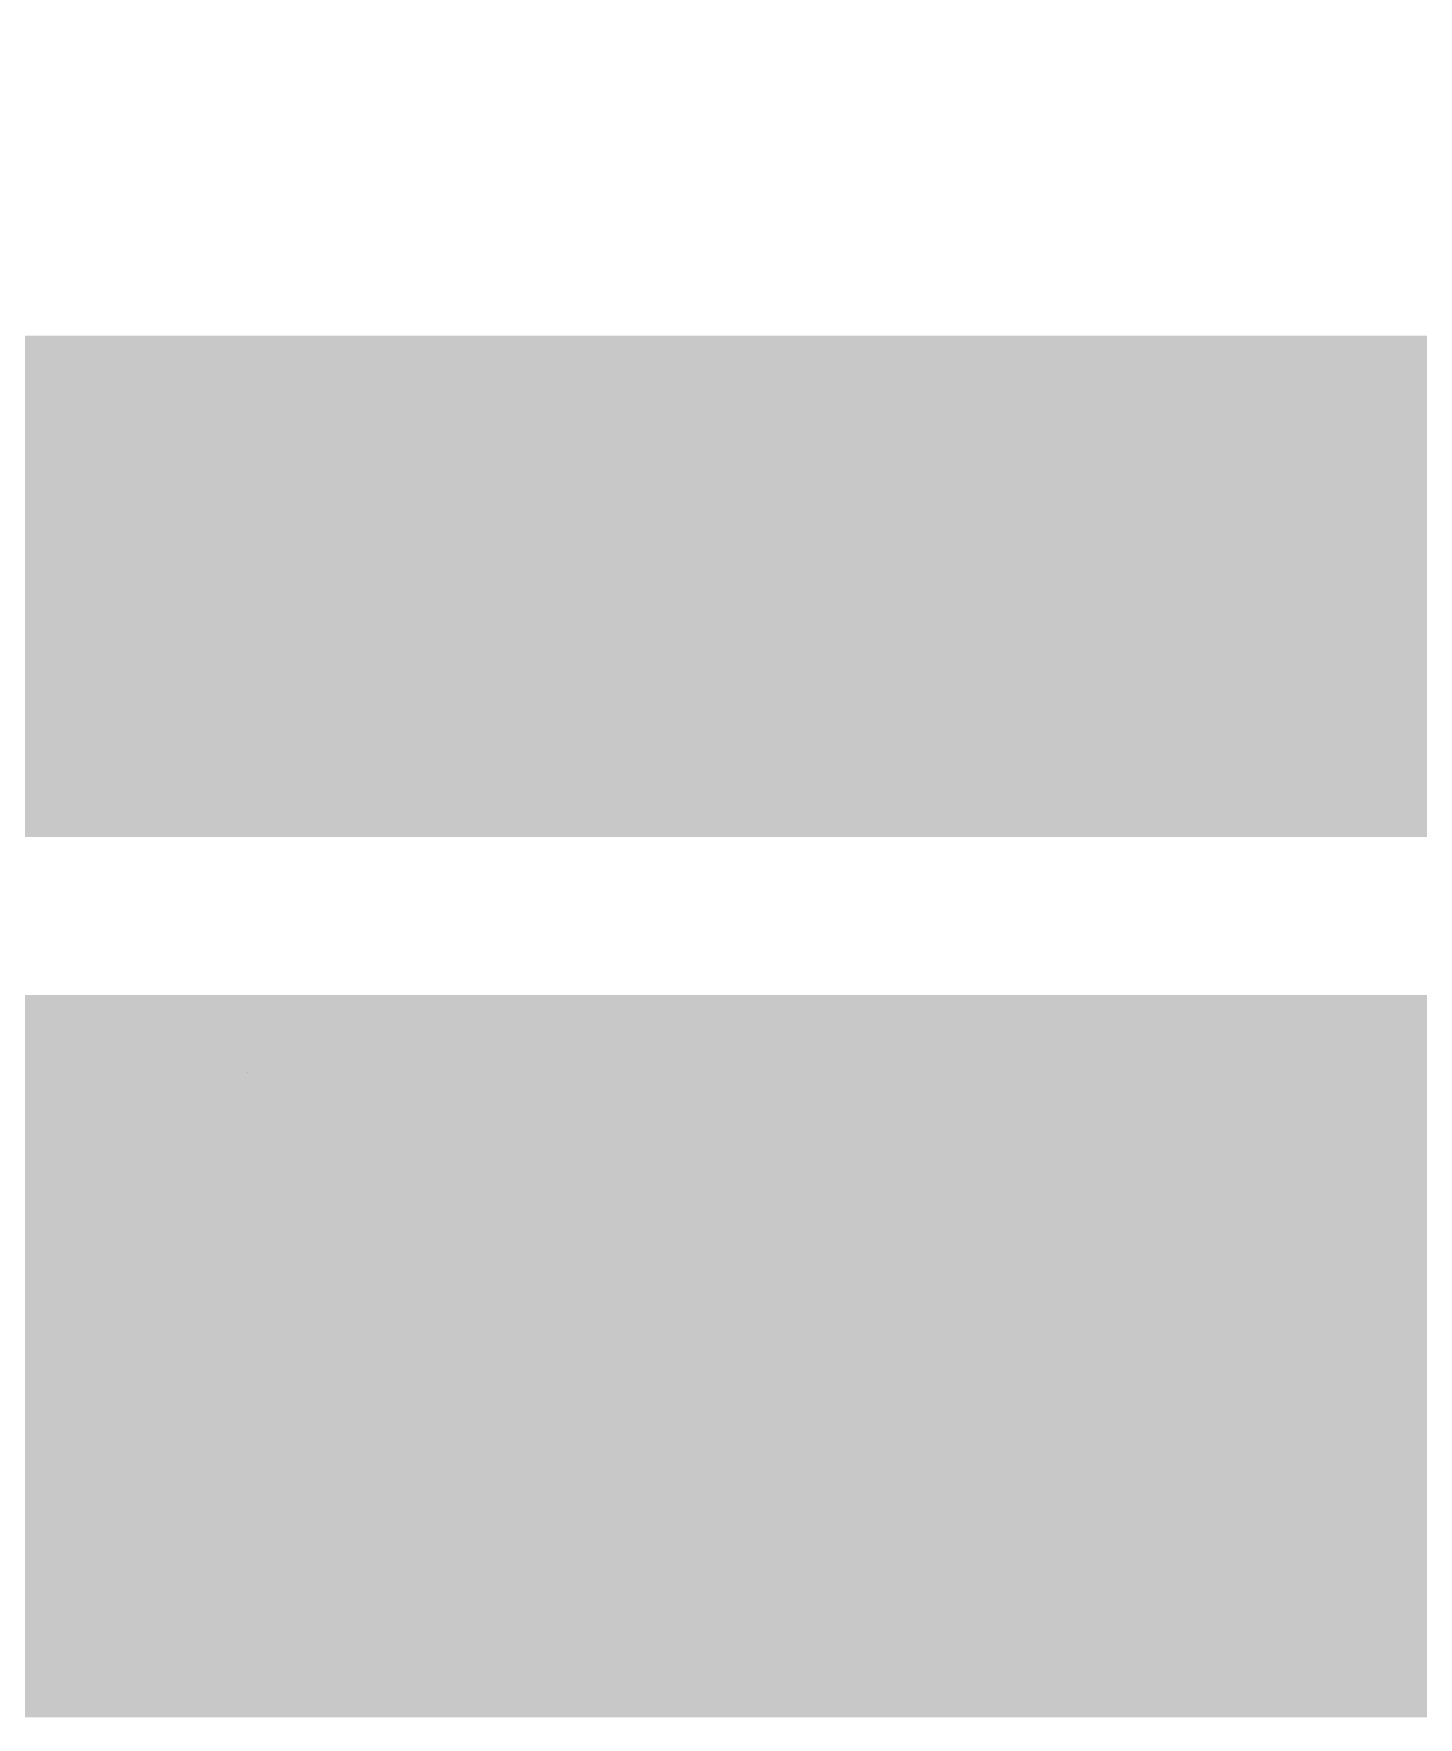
# Model space of a CAD drawing. Header units: millimetres. Extents: x -0.7 to 17.2, y -0.7 to 12.5.
# Drawn here: x 4.919 to 7.631, y -0.677 to 2.621 of the extents above; entities that cross this region are included whole.
import ezdxf

# ---------------------------------------------------------------- set-up
doc = ezdxf.new("R2010")
doc.units = ezdxf.units.MM
for name, color, linetype in [('FRAME', 7, 'Continuous'), ('LEGEND', 7, 'Continuous'), ('TEXT', 7, 'Continuous'), ('TITLE', 7, 'Continuous')]:
    doc.layers.add(name, color=color, linetype=linetype)

msp = doc.modelspace()

# ---------------------------------------------------------------- linework, layer by layer
at = {"layer": 'FRAME', "color": 7, "lineweight": 0}
for points, const_width in [([(0.043, 0.0304), (16.4924, 0.0304), (16.4924, 11.6625), (0.043, 11.6625), (0.043, 0.0304), (0.043, 0.0304)], 1.415), ([(0.2388, 0.2262), (16.2966, 0.2262), (16.2966, 11.4667), (0.2388, 11.4667), (0.2388, 0.2262), (0.2388, 0.2262)], 0.7075), ([(0.2388, 1.4012), (16.2966, 1.4012)], 0.7075)]:
    msp.add_lwpolyline(points, dxfattribs=dict(at, const_width=const_width))
at = {"layer": 'LEGEND', "color": 7, "lineweight": 0, "const_width": 0.7075}
msp.add_lwpolyline([(0.6305, 1.6753), (8.4635, 1.6753), (8.4635, 5.7877), (0.6305, 5.7877), (0.6305, 1.6753), (0.6305, 1.6753)], dxfattribs=at)
at = {"layer": 'TEXT', "color": 7, "lineweight": 0, "const_width": 0.0000000392}
for points in [[(5.2959, 0.6069), (5.2959, 0.6069), (5.2889, 0.606), (5.2829, 0.6035), (5.2781, 0.5993), (5.2781, 0.5993), (5.2745, 0.5936), (5.2723, 0.5867), (5.2716, 0.5786), (5.2716, 0.5786), (5.2723, 0.5705), (5.2743, 0.5636), (5.2776, 0.5579), (5.2776, 0.5579), (5.2823, 0.5536), (5.2884, 0.5511), (5.2958, 0.5503), (5.2958, 0.5503), (5.2988, 0.5503), (5.3017, 0.5506), (5.3045, 0.551), (5.3045, 0.551), (5.3073, 0.5516), (5.3099, 0.5523), (5.3126, 0.553), (5.3126, 0.5453), (5.3126, 0.5453), (5.3099, 0.5444), (5.3072, 0.5437), (5.3045, 0.5432), (5.3045, 0.5432), (5.3015, 0.5428), (5.2982, 0.5426), (5.2945, 0.5425), (5.2945, 0.5425), (5.2877, 0.543), (5.2818, 0.5445), (5.2766, 0.5469), (5.2766, 0.5469), (5.2722, 0.5503), (5.2686, 0.5545), (5.2658, 0.5595), (5.2658, 0.5595), (5.2638, 0.5653), (5.2626, 0.5717), (5.2622, 0.5787), (5.2622, 0.5787), (5.2627, 0.5855), (5.264, 0.5917), (5.2661, 0.5974), (5.2661, 0.5974), (5.2691, 0.6024), (5.273, 0.6067), (5.2776, 0.6101), (5.2776, 0.6101), (5.283, 0.6126), (5.2891, 0.6142), (5.296, 0.6147), (5.296, 0.6147), (5.3031, 0.6142), (5.3095, 0.6128), (5.3153, 0.6105), (5.3118, 0.6031), (5.3118, 0.6031), (5.3096, 0.604), (5.3071, 0.6049), (5.3046, 0.6057), (5.3046, 0.6057), (5.3018, 0.6064), (5.2989, 0.6068), (5.2959, 0.6069)], [(5.3392, 0.5704), (5.321, 0.5962), (5.3309, 0.5962), (5.3444, 0.5763), (5.3579, 0.5962), (5.3677, 0.5962), (5.3495, 0.5704), (5.3686, 0.5435), (5.3588, 0.5435), (5.3444, 0.5645), (5.3299, 0.5435), (5.3202, 0.5435), (5.3392, 0.5704)], [(5.3991, 0.5972), (5.3991, 0.5972), (5.4034, 0.5968), (5.4073, 0.5958), (5.4108, 0.5942), (5.4108, 0.5942), (5.4138, 0.592), (5.4162, 0.5892), (5.4182, 0.5859), (5.4182, 0.5859), (5.4197, 0.5821), (5.4206, 0.5779), (5.4208, 0.5734), (5.4208, 0.5681), (5.3848, 0.5681), (5.3848, 0.5681), (5.3854, 0.5627), (5.3869, 0.5581), (5.3893, 0.5545), (5.3893, 0.5545), (5.3926, 0.5519), (5.3967, 0.5504), (5.4016, 0.5499), (5.4016, 0.5499), (5.4048, 0.55), (5.4078, 0.5503), (5.4105, 0.5508), (5.4105, 0.5508), (5.4131, 0.5515), (5.4158, 0.5524), (5.4185, 0.5535), (5.4185, 0.5459), (5.4185, 0.5459), (5.4158, 0.5448), (5.4131, 0.544), (5.4105, 0.5433), (5.4105, 0.5433), (5.4077, 0.5429), (5.4046, 0.5426), (5.4012, 0.5425), (5.4012, 0.5425), (5.3964, 0.5428), (5.392, 0.5438), (5.388, 0.5455), (5.388, 0.5455), (5.3844, 0.5479), (5.3814, 0.5509), (5.379, 0.5546), (5.379, 0.5546), (5.3772, 0.559), (5.3762, 0.5639), (5.3758, 0.5694), (5.3758, 0.5694), (5.3761, 0.5749), (5.3771, 0.5799), (5.3787, 0.5843), (5.3787, 0.5843), (5.3809, 0.5881), (5.3836, 0.5913), (5.3869, 0.5938), (5.3869, 0.5938), (5.3906, 0.5957), (5.3946, 0.5968), (5.3991, 0.5972)], [(5.4907, 0.5962), (5.4907, 0.5435), (5.483, 0.5435), (5.483, 0.5771), (5.483, 0.5771), (5.483, 0.5785), (5.483, 0.5799), (5.4831, 0.5814), (5.4831, 0.5814), (5.4832, 0.5829), (5.4833, 0.5844), (5.4835, 0.5858), (5.4832, 0.5858), (5.466, 0.5435), (5.4587, 0.5435), (5.442, 0.5858), (5.4417, 0.5858), (5.4417, 0.5858), (5.4418, 0.5829), (5.4419, 0.5799), (5.442, 0.5768), (5.442, 0.5435), (5.4342, 0.5435), (5.4342, 0.5962), (5.4457, 0.5962), (5.4623, 0.5538), (5.4792, 0.5962), (5.4907, 0.5962)], [(5.5275, 0.5971), (5.5275, 0.5971), (5.5334, 0.5966), (5.5381, 0.5952), (5.5418, 0.5928), (5.5418, 0.5928), (5.5443, 0.5895), (5.5459, 0.585), (5.5464, 0.5794), (5.5464, 0.5435), (5.5401, 0.5435), (5.5384, 0.5509), (5.538, 0.5509), (5.538, 0.5509), (5.5357, 0.5483), (5.5333, 0.5462), (5.5308, 0.5446), (5.5308, 0.5446), (5.528, 0.5434), (5.5245, 0.5427), (5.5203, 0.5425), (5.5203, 0.5425), (5.5158, 0.5429), (5.5119, 0.5442), (5.5084, 0.5463), (5.5084, 0.5463), (5.5058, 0.5493), (5.5042, 0.5532), (5.5037, 0.5581), (5.5037, 0.5581), (5.5044, 0.563), (5.5065, 0.567), (5.5099, 0.5703), (5.5099, 0.5703), (5.5148, 0.5727), (5.5211, 0.5742), (5.529, 0.5749), (5.5379, 0.5752), (5.5379, 0.5784), (5.5379, 0.5784), (5.5376, 0.5823), (5.5367, 0.5854), (5.5351, 0.5875), (5.5351, 0.5875), (5.5329, 0.5889), (5.5302, 0.5898), (5.527, 0.5901), (5.527, 0.5901), (5.5243, 0.5899), (5.5217, 0.5895), (5.5192, 0.5888), (5.5192, 0.5888), (5.5167, 0.588), (5.5144, 0.587), (5.5122, 0.586), (5.5095, 0.5925), (5.5095, 0.5925), (5.512, 0.5937), (5.5147, 0.5948), (5.5177, 0.5957), (5.5177, 0.5957), (5.5209, 0.5965), (5.5242, 0.5969), (5.5275, 0.5971)], [(5.5991, 0.5889), (5.5819, 0.5889), (5.5819, 0.5435), (5.5733, 0.5435), (5.5733, 0.5889), (5.5563, 0.5889), (5.5563, 0.5962), (5.5991, 0.5962), (5.5991, 0.5889)], [(5.6177, 0.564), (5.6177, 0.564), (5.6177, 0.5631), (5.6176, 0.5619), (5.6176, 0.5605), (5.6176, 0.5605), (5.6175, 0.5589), (5.6174, 0.5573), (5.6173, 0.5558), (5.6173, 0.5558), (5.6173, 0.5543), (5.6172, 0.553), (5.6171, 0.552), (5.6453, 0.5962), (5.6559, 0.5962), (5.6559, 0.5435), (5.6479, 0.5435), (5.6479, 0.5745), (5.6479, 0.5745), (5.6479, 0.5757), (5.6479, 0.5771), (5.6479, 0.5787), (5.6479, 0.5787), (5.648, 0.5804), (5.648, 0.5821), (5.6481, 0.5837), (5.6481, 0.5837), (5.6481, 0.5853), (5.6482, 0.5865), (5.6483, 0.5875), (5.6202, 0.5435), (5.6095, 0.5435), (5.6095, 0.5962), (5.6177, 0.5962), (5.6177, 0.564)], [(5.6803, 0.577), (5.6803, 0.577), (5.6814, 0.572), (5.6848, 0.569), (5.6904, 0.568), (5.6904, 0.568), (5.6936, 0.5681), (5.6966, 0.5686), (5.6994, 0.5695), (5.6994, 0.5695), (5.7021, 0.5706), (5.7049, 0.572), (5.7076, 0.5736), (5.7076, 0.5962), (5.7163, 0.5962), (5.7163, 0.5435), (5.7076, 0.5435), (5.7076, 0.567), (5.7076, 0.567), (5.7047, 0.5652), (5.7018, 0.5637), (5.6989, 0.5625), (5.6989, 0.5625), (5.6959, 0.5616), (5.6925, 0.5611), (5.6887, 0.5609), (5.6887, 0.5609), (5.6837, 0.5613), (5.6795, 0.5627), (5.6761, 0.5651), (5.6761, 0.5651), (5.6736, 0.5682), (5.6722, 0.572), (5.6717, 0.5764), (5.6717, 0.5962), (5.6803, 0.5962), (5.6803, 0.577)], [(5.7534, 0.5972), (5.7534, 0.5972), (5.7577, 0.5968), (5.7616, 0.5958), (5.765, 0.5942), (5.765, 0.5942), (5.768, 0.592), (5.7705, 0.5892), (5.7725, 0.5859), (5.7725, 0.5859), (5.7739, 0.5821), (5.7748, 0.5779), (5.7751, 0.5734), (5.7751, 0.5681), (5.739, 0.5681), (5.739, 0.5681), (5.7396, 0.5627), (5.7411, 0.5581), (5.7436, 0.5545), (5.7436, 0.5545), (5.7469, 0.5519), (5.751, 0.5504), (5.7558, 0.5499), (5.7558, 0.5499), (5.759, 0.55), (5.762, 0.5503), (5.7647, 0.5508), (5.7647, 0.5508), (5.7673, 0.5515), (5.77, 0.5524), (5.7727, 0.5535), (5.7727, 0.5459), (5.7727, 0.5459), (5.7701, 0.5448), (5.7674, 0.544), (5.7648, 0.5433), (5.7648, 0.5433), (5.762, 0.5429), (5.7589, 0.5426), (5.7554, 0.5425), (5.7554, 0.5425), (5.7506, 0.5428), (5.7462, 0.5438), (5.7422, 0.5455), (5.7422, 0.5455), (5.7387, 0.5479), (5.7357, 0.5509), (5.7333, 0.5546), (5.7333, 0.5546), (5.7315, 0.559), (5.7304, 0.5639), (5.7301, 0.5694), (5.7301, 0.5694), (5.7304, 0.5749), (5.7314, 0.5799), (5.733, 0.5843), (5.733, 0.5843), (5.7352, 0.5881), (5.7379, 0.5913), (5.7411, 0.5938), (5.7411, 0.5938), (5.7448, 0.5957), (5.7489, 0.5968), (5.7534, 0.5972)], [(5.8096, 0.5425), (5.8096, 0.5425), (5.8051, 0.5428), (5.801, 0.5438), (5.7972, 0.5453), (5.7972, 0.5453), (5.7938, 0.5476), (5.7909, 0.5505), (5.7886, 0.5542), (5.7886, 0.5542), (5.7869, 0.5586), (5.7859, 0.5637), (5.7855, 0.5695), (5.7855, 0.5695), (5.7859, 0.5756), (5.787, 0.5809), (5.7888, 0.5854), (5.7888, 0.5854), (5.7912, 0.5891), (5.7941, 0.592), (5.7976, 0.5943), (5.7976, 0.5943), (5.8014, 0.5959), (5.8057, 0.5968), (5.8102, 0.5972), (5.8102, 0.5972), (5.8129, 0.5971), (5.8155, 0.5968), (5.818, 0.5963), (5.818, 0.5963), (5.8203, 0.5957), (5.8223, 0.5951), (5.8241, 0.5943), (5.8214, 0.5871), (5.8214, 0.5871), (5.8198, 0.5877), (5.8179, 0.5883), (5.8159, 0.5888), (5.8159, 0.5888), (5.8139, 0.5892), (5.8119, 0.5895), (5.81, 0.5896), (5.81, 0.5896), (5.8014, 0.5874), (5.7962, 0.5807), (5.7945, 0.5696), (5.7945, 0.5696), (5.7949, 0.5638), (5.7962, 0.5589), (5.7983, 0.555), (5.7983, 0.555), (5.8012, 0.5522), (5.8049, 0.5505), (5.8095, 0.55), (5.8095, 0.55), (5.8123, 0.5501), (5.8148, 0.5504), (5.8171, 0.5509), (5.8171, 0.5509), (5.8193, 0.5515), (5.8213, 0.5522), (5.8232, 0.553), (5.8232, 0.5454), (5.8232, 0.5454), (5.8213, 0.5445), (5.8194, 0.5438), (5.8173, 0.5432), (5.8173, 0.5432), (5.815, 0.5428), (5.8125, 0.5426), (5.8096, 0.5425)], [(5.8668, 0.5962), (5.8763, 0.5962), (5.8538, 0.5708), (5.8781, 0.5435), (5.8681, 0.5435), (5.8443, 0.5702), (5.8443, 0.5435), (5.8357, 0.5435), (5.8357, 0.5962), (5.8443, 0.5962), (5.8443, 0.5706), (5.8668, 0.5962)], [(5.8958, 0.564), (5.8958, 0.564), (5.8958, 0.5631), (5.8958, 0.5619), (5.8957, 0.5605), (5.8957, 0.5605), (5.8957, 0.5589), (5.8956, 0.5573), (5.8955, 0.5558), (5.8955, 0.5558), (5.8954, 0.5543), (5.8953, 0.553), (5.8953, 0.552), (5.9235, 0.5962), (5.9341, 0.5962), (5.9341, 0.5435), (5.926, 0.5435), (5.926, 0.5745), (5.926, 0.5745), (5.926, 0.5757), (5.9261, 0.5771), (5.9261, 0.5787), (5.9261, 0.5787), (5.9261, 0.5804), (5.9262, 0.5821), (5.9262, 0.5837), (5.9262, 0.5837), (5.9263, 0.5853), (5.9264, 0.5865), (5.9264, 0.5875), (5.8984, 0.5435), (5.8877, 0.5435), (5.8877, 0.5962), (5.8958, 0.5962), (5.8958, 0.564)], [(5.9591, 0.564), (5.959, 0.5631), (5.959, 0.5619), (5.959, 0.5605), (5.959, 0.5605), (5.9589, 0.5589), (5.9588, 0.5573), (5.9587, 0.5557), (5.9587, 0.5557), (5.9586, 0.5543), (5.9585, 0.553), (5.9585, 0.552), (5.9867, 0.5962), (5.9973, 0.5962), (5.9973, 0.5435), (5.9892, 0.5435), (5.9892, 0.5745), (5.9892, 0.5745), (5.9893, 0.5757), (5.9893, 0.5771), (5.9893, 0.5787), (5.9893, 0.5787), (5.9893, 0.5804), (5.9894, 0.5821), (5.9894, 0.5837), (5.9894, 0.5837), (5.9895, 0.5853), (5.9896, 0.5865), (5.9896, 0.5875), (5.9616, 0.5435), (5.9509, 0.5435), (5.9509, 0.5962), (5.9591, 0.5962), (5.9591, 0.564)], [(5.9936, 0.618), (5.9936, 0.618), (5.9927, 0.6135), (5.9911, 0.6098), (5.9886, 0.6068), (5.9886, 0.6068), (5.9852, 0.6047), (5.9807, 0.6035), (5.975, 0.6031), (5.975, 0.6031), (5.9692, 0.6035), (5.9647, 0.6047), (5.9614, 0.6068), (5.9614, 0.6068), (5.9591, 0.6097), (5.9576, 0.6134), (5.9569, 0.618), (5.965, 0.618), (5.965, 0.618), (5.9655, 0.6148), (5.9664, 0.6125), (5.9678, 0.6109), (5.9678, 0.6109), (5.9696, 0.6099), (5.9721, 0.6092), (5.9752, 0.609), (5.9752, 0.609), (5.978, 0.6093), (5.9804, 0.6099), (5.9823, 0.611), (5.9823, 0.611), (5.9838, 0.6126), (5.9848, 0.6149), (5.9854, 0.618), (5.9936, 0.618)], [(6.0473, 0.577), (6.0473, 0.577), (6.0484, 0.572), (6.0518, 0.569), (6.0574, 0.568), (6.0574, 0.568), (6.0606, 0.5681), (6.0635, 0.5686), (6.0663, 0.5695), (6.0663, 0.5695), (6.069, 0.5706), (6.0718, 0.572), (6.0746, 0.5736), (6.0746, 0.5962), (6.0832, 0.5962), (6.0832, 0.5435), (6.0746, 0.5435), (6.0746, 0.567), (6.0746, 0.567), (6.0717, 0.5652), (6.0688, 0.5637), (6.0659, 0.5625), (6.0659, 0.5625), (6.0628, 0.5616), (6.0594, 0.5611), (6.0556, 0.5609), (6.0556, 0.5609), (6.0506, 0.5613), (6.0465, 0.5627), (6.0431, 0.5651), (6.0431, 0.5651), (6.0406, 0.5682), (6.0391, 0.572), (6.0386, 0.5764), (6.0386, 0.5962), (6.0473, 0.5962), (6.0473, 0.577)], [(6.1203, 0.5972), (6.1203, 0.5972), (6.1246, 0.5968), (6.1285, 0.5958), (6.132, 0.5942), (6.132, 0.5942), (6.135, 0.592), (6.1374, 0.5892), (6.1394, 0.5859), (6.1394, 0.5859), (6.1409, 0.5821), (6.1418, 0.5779), (6.142, 0.5734), (6.142, 0.5681), (6.106, 0.5681), (6.106, 0.5681), (6.1066, 0.5627), (6.1081, 0.5581), (6.1105, 0.5545), (6.1105, 0.5545), (6.1138, 0.5519), (6.1179, 0.5504), (6.1228, 0.5499), (6.1228, 0.5499), (6.126, 0.55), (6.129, 0.5503), (6.1317, 0.5508), (6.1317, 0.5508), (6.1343, 0.5515), (6.137, 0.5524), (6.1397, 0.5535), (6.1397, 0.5459), (6.1397, 0.5459), (6.137, 0.5448), (6.1343, 0.544), (6.1317, 0.5433), (6.1317, 0.5433), (6.1289, 0.5429), (6.1258, 0.5426), (6.1224, 0.5425), (6.1224, 0.5425), (6.1176, 0.5428), (6.1132, 0.5438), (6.1092, 0.5455), (6.1092, 0.5455), (6.1056, 0.5479), (6.1026, 0.5509), (6.1002, 0.5546), (6.1002, 0.5546), (6.0984, 0.559), (6.0974, 0.5639), (6.097, 0.5694), (6.097, 0.5694), (6.0973, 0.5749), (6.0983, 0.5799), (6.0999, 0.5843), (6.0999, 0.5843), (6.1021, 0.5881), (6.1048, 0.5913), (6.1081, 0.5938), (6.1081, 0.5938), (6.1118, 0.5957), (6.1158, 0.5968), (6.1203, 0.5972)], [(6.1805, 0.5972), (6.1805, 0.5972), (6.1866, 0.5964), (6.1918, 0.5941), (6.1962, 0.5904), (6.1962, 0.5904), (6.1995, 0.5851), (6.2015, 0.5783), (6.2021, 0.5699), (6.2021, 0.5699), (6.2015, 0.5617), (6.1995, 0.5548), (6.1962, 0.5495), (6.1962, 0.5495), (6.1918, 0.5456), (6.1865, 0.5433), (6.1804, 0.5425), (6.1804, 0.5425), (6.1766, 0.5427), (6.1732, 0.5435), (6.1703, 0.5448), (6.1703, 0.5448), (6.1678, 0.5464), (6.1658, 0.5482), (6.1641, 0.5502), (6.1635, 0.5502), (6.1635, 0.5502), (6.1636, 0.5489), (6.1637, 0.5475), (6.1639, 0.5459), (6.1639, 0.5459), (6.164, 0.5443), (6.164, 0.5428), (6.1641, 0.5415), (6.1641, 0.5199), (6.1554, 0.5199), (6.1554, 0.5962), (6.1625, 0.5962), (6.1637, 0.589), (6.1641, 0.589), (6.1641, 0.589), (6.1658, 0.5912), (6.1679, 0.5931), (6.1703, 0.5948), (6.1703, 0.5948), (6.1731, 0.5961), (6.1765, 0.5969), (6.1805, 0.5972)], [(6.2523, 0.5889), (6.2351, 0.5889), (6.2351, 0.5435), (6.2265, 0.5435), (6.2265, 0.5889), (6.2095, 0.5889), (6.2095, 0.5962), (6.2523, 0.5962), (6.2523, 0.5889)], [(6.283, 0.5972), (6.283, 0.5972), (6.2873, 0.5968), (6.2912, 0.5958), (6.2947, 0.5942), (6.2947, 0.5942), (6.2977, 0.592), (6.3002, 0.5892), (6.3022, 0.5859), (6.3022, 0.5859), (6.3036, 0.5821), (6.3045, 0.5779), (6.3048, 0.5734), (6.3048, 0.5681), (6.2687, 0.5681), (6.2687, 0.5681), (6.2693, 0.5627), (6.2708, 0.5581), (6.2733, 0.5545), (6.2733, 0.5545), (6.2766, 0.5519), (6.2806, 0.5504), (6.2855, 0.5499), (6.2855, 0.5499), (6.2887, 0.55), (6.2917, 0.5503), (6.2944, 0.5508), (6.2944, 0.5508), (6.297, 0.5515), (6.2997, 0.5524), (6.3024, 0.5535), (6.3024, 0.5459), (6.3024, 0.5459), (6.2997, 0.5448), (6.2971, 0.544), (6.2944, 0.5433), (6.2944, 0.5433), (6.2917, 0.5429), (6.2885, 0.5426), (6.2851, 0.5425), (6.2851, 0.5425), (6.2803, 0.5428), (6.2759, 0.5438), (6.2719, 0.5455), (6.2719, 0.5455), (6.2683, 0.5479), (6.2653, 0.5509), (6.2629, 0.5546), (6.2629, 0.5546), (6.2612, 0.559), (6.2601, 0.5639), (6.2597, 0.5694), (6.2597, 0.5694), (6.2601, 0.5749), (6.261, 0.5799), (6.2626, 0.5843), (6.2626, 0.5843), (6.2648, 0.5881), (6.2676, 0.5913), (6.2708, 0.5938), (6.2708, 0.5938), (6.2745, 0.5957), (6.2786, 0.5968), (6.283, 0.5972)], [(6.2685, 0.6104), (6.2686, 0.612), (6.2691, 0.6132), (6.2699, 0.6141), (6.2699, 0.6141), (6.2708, 0.6147), (6.2719, 0.6151), (6.2731, 0.6152), (6.2731, 0.6152), (6.2743, 0.6151), (6.2754, 0.6147), (6.2763, 0.6141), (6.2763, 0.6141), (6.2771, 0.6132), (6.2776, 0.612), (6.2777, 0.6104), (6.2777, 0.6104), (6.2776, 0.6089), (6.2771, 0.6077), (6.2764, 0.6067), (6.2764, 0.6067), (6.2754, 0.6061), (6.2743, 0.6056), (6.2731, 0.6055), (6.2731, 0.6055), (6.2719, 0.6056), (6.2708, 0.6061), (6.2699, 0.6067), (6.2699, 0.6067), (6.2691, 0.6077), (6.2686, 0.6089), (6.2685, 0.6104)], [(6.287, 0.6104), (6.2871, 0.612), (6.2876, 0.6132), (6.2883, 0.6141), (6.2883, 0.6141), (6.2892, 0.6147), (6.2903, 0.6151), (6.2915, 0.6152), (6.2915, 0.6152), (6.2927, 0.6151), (6.2938, 0.6147), (6.2947, 0.6141), (6.2947, 0.6141), (6.2955, 0.6132), (6.296, 0.612), (6.2961, 0.6104), (6.2961, 0.6104), (6.296, 0.6089), (6.2955, 0.6077), (6.2947, 0.6067), (6.2947, 0.6067), (6.2938, 0.6061), (6.2927, 0.6056), (6.2915, 0.6055), (6.2915, 0.6055), (6.2903, 0.6056), (6.2892, 0.6061), (6.2883, 0.6067), (6.2883, 0.6067), (6.2876, 0.6077), (6.2871, 0.6089), (6.287, 0.6104)], [(6.3814, 0.5962), (6.3596, 0.5706), (6.3832, 0.5435), (6.3734, 0.5435), (6.3506, 0.5702), (6.3506, 0.5435), (6.3425, 0.5435), (6.3425, 0.5702), (6.3197, 0.5435), (6.3099, 0.5435), (6.3335, 0.5706), (6.3117, 0.5962), (6.3212, 0.5962), (6.3425, 0.5706), (6.3425, 0.5962), (6.3506, 0.5962), (6.3506, 0.5706), (6.372, 0.5962), (6.3814, 0.5962)], [(5.399, 0.5901), (5.3952, 0.5896), (5.3919, 0.5883), (5.3892, 0.5861), (5.3892, 0.5861), (5.3872, 0.5831), (5.3857, 0.5794), (5.385, 0.575), (5.4118, 0.575), (5.4118, 0.575), (5.4114, 0.5792), (5.4104, 0.5828), (5.4087, 0.5859), (5.4087, 0.5859), (5.4062, 0.5882), (5.403, 0.5896), (5.399, 0.5901)], [(5.5301, 0.5689), (5.5242, 0.5684), (5.5197, 0.5674), (5.5165, 0.5658), (5.5165, 0.5658), (5.5144, 0.5637), (5.5131, 0.5611), (5.5127, 0.558), (5.5127, 0.558), (5.513, 0.5553), (5.5139, 0.5532), (5.5154, 0.5515), (5.5154, 0.5515), (5.5173, 0.5504), (5.5197, 0.5497), (5.5223, 0.5495), (5.5223, 0.5495), (5.5265, 0.5499), (5.5302, 0.5511), (5.5334, 0.5532), (5.5334, 0.5532), (5.5359, 0.5561), (5.5374, 0.5598), (5.5378, 0.5645), (5.5378, 0.5692), (5.5301, 0.5689)], [(5.7533, 0.5901), (5.7494, 0.5896), (5.7462, 0.5883), (5.7435, 0.5861), (5.7435, 0.5861), (5.7414, 0.5831), (5.74, 0.5794), (5.7392, 0.575), (5.7661, 0.575), (5.7661, 0.575), (5.7657, 0.5792), (5.7646, 0.5828), (5.7629, 0.5859), (5.7629, 0.5859), (5.7605, 0.5882), (5.7573, 0.5896), (5.7533, 0.5901)], [(6.1202, 0.5901), (6.1164, 0.5896), (6.1131, 0.5883), (6.1104, 0.5861), (6.1104, 0.5861), (6.1084, 0.5831), (6.1069, 0.5794), (6.1062, 0.575), (6.133, 0.575), (6.133, 0.575), (6.1326, 0.5792), (6.1316, 0.5828), (6.1299, 0.5859), (6.1299, 0.5859), (6.1274, 0.5882), (6.1242, 0.5896), (6.1202, 0.5901)], [(6.1789, 0.5899), (6.1741, 0.5894), (6.1703, 0.5879), (6.1676, 0.5854), (6.1676, 0.5854), (6.1657, 0.5818), (6.1646, 0.5772), (6.1641, 0.5716), (6.1641, 0.5699), (6.1641, 0.5699), (6.1644, 0.5639), (6.1655, 0.5589), (6.1673, 0.5549), (6.1673, 0.5549), (6.17, 0.552), (6.174, 0.5502), (6.1791, 0.5497), (6.1791, 0.5497), (6.1821, 0.55), (6.1848, 0.5508), (6.187, 0.5523), (6.187, 0.5523), (6.1889, 0.5543), (6.1905, 0.5567), (6.1917, 0.5595), (6.1917, 0.5595), (6.1925, 0.5627), (6.193, 0.5662), (6.1932, 0.57), (6.1932, 0.57), (6.1928, 0.5756), (6.1916, 0.5805), (6.1897, 0.5845), (6.1897, 0.5845), (6.1869, 0.5875), (6.1834, 0.5893), (6.1789, 0.5899)], [(6.2829, 0.5901), (6.2791, 0.5896), (6.2758, 0.5883), (6.2732, 0.5861), (6.2732, 0.5861), (6.2711, 0.5831), (6.2697, 0.5794), (6.2689, 0.575), (6.2957, 0.575), (6.2957, 0.575), (6.2953, 0.5792), (6.2943, 0.5828), (6.2926, 0.5859), (6.2926, 0.5859), (6.2902, 0.5882), (6.2869, 0.5896), (6.2829, 0.5901)]]:
    msp.add_lwpolyline(points, dxfattribs=at)
at = {"layer": 'TITLE', "color": 7, "lineweight": 0, "const_width": 0.0000000392}
for points in [[(4.9612, 0.9206), (4.9612, 0.9206), (4.9703, 0.9198), (4.9777, 0.9176), (4.9833, 0.914), (4.9833, 0.914), (4.9873, 0.9087), (4.9897, 0.9018), (4.9905, 0.893), (4.9905, 0.8372), (4.9807, 0.8372), (4.9781, 0.8488), (4.9775, 0.8488), (4.9775, 0.8488), (4.9739, 0.8447), (4.9701, 0.8414), (4.9663, 0.8389), (4.9663, 0.8389), (4.9619, 0.8371), (4.9564, 0.836), (4.95, 0.8357), (4.95, 0.8357), (4.943, 0.8363), (4.9368, 0.8383), (4.9315, 0.8416), (4.9315, 0.8416), (4.9274, 0.8462), (4.925, 0.8524), (4.9241, 0.86), (4.9241, 0.86), (4.9252, 0.8675), (4.9284, 0.8738), (4.9338, 0.8789), (4.9338, 0.8789), (4.9414, 0.8827), (4.9512, 0.8851), (4.9634, 0.8862), (4.9774, 0.8866), (4.9774, 0.8915), (4.9774, 0.8915), (4.9769, 0.8976), (4.9754, 0.9024), (4.9729, 0.9057), (4.9729, 0.9057), (4.9696, 0.9079), (4.9654, 0.9093), (4.9604, 0.9097), (4.9604, 0.9097), (4.9562, 0.9095), (4.9521, 0.9089), (4.9482, 0.9078), (4.9482, 0.9078), (4.9444, 0.9065), (4.9408, 0.905), (4.9373, 0.9034), (4.9332, 0.9135), (4.9332, 0.9135), (4.937, 0.9154), (4.9412, 0.917), (4.9459, 0.9185), (4.9459, 0.9185), (4.9508, 0.9196), (4.9559, 0.9203), (4.9612, 0.9206)], [(5.0294, 0.9192), (5.0294, 0.8851), (5.0739, 0.8851), (5.0739, 0.9192), (5.0873, 0.9192), (5.0873, 0.8372), (5.0739, 0.8372), (5.0739, 0.8738), (5.0294, 0.8738), (5.0294, 0.8372), (5.0159, 0.8372), (5.0159, 0.9192), (5.0294, 0.9192)], [(5.1846, 0.8784), (5.1846, 0.8784), (5.1835, 0.8658), (5.18, 0.8553), (5.1743, 0.8468), (5.1743, 0.8468), (5.1666, 0.8406), (5.1573, 0.8369), (5.1464, 0.8357), (5.1464, 0.8357), (5.1394, 0.8362), (5.133, 0.8379), (5.127, 0.8407), (5.127, 0.8407), (5.1218, 0.8445), (5.1173, 0.8493), (5.1136, 0.8552), (5.1136, 0.8552), (5.1109, 0.862), (5.1093, 0.8697), (5.1088, 0.8784), (5.1088, 0.8784), (5.1099, 0.8909), (5.1133, 0.9013), (5.119, 0.9097), (5.119, 0.9097), (5.1266, 0.9158), (5.1359, 0.9195), (5.1468, 0.9207), (5.1468, 0.9207), (5.154, 0.9202), (5.1605, 0.9185), (5.1665, 0.9157), (5.1665, 0.9157), (5.1717, 0.9119), (5.1762, 0.9071), (5.1798, 0.9014), (5.1798, 0.9014), (5.1825, 0.8946), (5.1841, 0.887), (5.1846, 0.8784)], [(5.1227, 0.8784), (5.1233, 0.8693), (5.1252, 0.8617), (5.1284, 0.8553), (5.1284, 0.8553), (5.133, 0.8506), (5.1391, 0.8478), (5.1467, 0.8468), (5.1467, 0.8468), (5.1542, 0.8478), (5.1603, 0.8506), (5.1649, 0.8553), (5.1649, 0.8553), (5.1681, 0.8617), (5.17, 0.8693), (5.1707, 0.8784), (5.1707, 0.8784), (5.17, 0.8873), (5.1681, 0.8949), (5.1649, 0.9011), (5.1649, 0.9011), (5.1603, 0.9057), (5.1541, 0.9085), (5.1465, 0.9094), (5.1465, 0.9094), (5.1389, 0.9085), (5.1329, 0.9057), (5.1283, 0.9011), (5.1283, 0.9011), (5.1252, 0.8949), (5.1233, 0.8873), (5.1227, 0.8784)], [(5.2718, 0.8985), (5.2718, 0.8985), (5.2713, 0.8938), (5.2698, 0.8898), (5.2672, 0.8866), (5.2672, 0.8866), (5.2639, 0.8841), (5.2599, 0.8821), (5.2554, 0.8808), (5.2554, 0.8802), (5.2554, 0.8802), (5.2603, 0.8791), (5.2647, 0.8773), (5.2687, 0.8748), (5.2687, 0.8748), (5.2719, 0.8713), (5.2738, 0.8668), (5.2744, 0.8612), (5.2744, 0.8612), (5.2735, 0.8547), (5.271, 0.8489), (5.2667, 0.844), (5.2667, 0.844), (5.2604, 0.8402), (5.2519, 0.838), (5.2412, 0.8372), (5.2059, 0.8372), (5.2059, 0.9192), (5.2411, 0.9192), (5.2411, 0.9192), (5.2467, 0.919), (5.2519, 0.9183), (5.2567, 0.9173), (5.2567, 0.9173), (5.261, 0.9157), (5.2647, 0.9136), (5.2677, 0.9108), (5.2677, 0.9108), (5.27, 0.9075), (5.2713, 0.9034), (5.2718, 0.8985)], [(5.2582, 0.8968), (5.2577, 0.9004), (5.2563, 0.9032), (5.254, 0.9053), (5.254, 0.9053), (5.2506, 0.9068), (5.246, 0.9077), (5.2403, 0.908), (5.2193, 0.908), (5.2193, 0.8855), (5.2378, 0.8855), (5.2378, 0.8855), (5.2491, 0.8868), (5.2559, 0.8906), (5.2582, 0.8968)], [(5.3425, 0.9192), (5.3571, 0.9192), (5.3221, 0.8797), (5.36, 0.8372), (5.3444, 0.8372), (5.3074, 0.8788), (5.3074, 0.8372), (5.294, 0.8372), (5.294, 0.9192), (5.3074, 0.9192), (5.3074, 0.8794), (5.3425, 0.9192)], [(5.4059, 0.9206), (5.4059, 0.9206), (5.4151, 0.9198), (5.4224, 0.9176), (5.4281, 0.914), (5.4281, 0.914), (5.4321, 0.9087), (5.4345, 0.9018), (5.4353, 0.893), (5.4353, 0.8372), (5.4255, 0.8372), (5.4229, 0.8488), (5.4223, 0.8488), (5.4223, 0.8488), (5.4187, 0.8447), (5.4149, 0.8414), (5.4111, 0.8389), (5.4111, 0.8389), (5.4066, 0.8371), (5.4012, 0.836), (5.3948, 0.8357), (5.3948, 0.8357), (5.3877, 0.8363), (5.3816, 0.8383), (5.3763, 0.8416), (5.3763, 0.8416), (5.3722, 0.8462), (5.3697, 0.8524), (5.3689, 0.86), (5.3689, 0.86), (5.37, 0.8675), (5.3732, 0.8738), (5.3785, 0.8789), (5.3785, 0.8789), (5.3861, 0.8827), (5.396, 0.8851), (5.4082, 0.8862), (5.4221, 0.8866), (5.4221, 0.8915), (5.4221, 0.8915), (5.4216, 0.8976), (5.4202, 0.9024), (5.4177, 0.9057), (5.4177, 0.9057), (5.4143, 0.9079), (5.4102, 0.9093), (5.4052, 0.9097), (5.4052, 0.9097), (5.4009, 0.9095), (5.3969, 0.9089), (5.3929, 0.9078), (5.3929, 0.9078), (5.3891, 0.9065), (5.3855, 0.905), (5.3821, 0.9034), (5.3779, 0.9135), (5.3779, 0.9135), (5.3817, 0.9154), (5.386, 0.917), (5.3906, 0.9185), (5.3906, 0.9185), (5.3956, 0.9196), (5.4007, 0.9203), (5.4059, 0.9206)], [(5.5395, 0.9207), (5.5395, 0.9207), (5.5489, 0.9195), (5.557, 0.916), (5.5639, 0.9102), (5.5639, 0.9102), (5.569, 0.9019), (5.5721, 0.8913), (5.5731, 0.8784), (5.5731, 0.8784), (5.5721, 0.8655), (5.569, 0.8549), (5.5639, 0.8465), (5.5639, 0.8465), (5.557, 0.8405), (5.5488, 0.8369), (5.5393, 0.8357), (5.5393, 0.8357), (5.5333, 0.8361), (5.5281, 0.8373), (5.5236, 0.8393), (5.5236, 0.8393), (5.5198, 0.8418), (5.5166, 0.8446), (5.5139, 0.8476), (5.513, 0.8476), (5.513, 0.8476), (5.5132, 0.8457), (5.5134, 0.8435), (5.5136, 0.841), (5.5136, 0.841), (5.5138, 0.8385), (5.5139, 0.8362), (5.5139, 0.8342), (5.5139, 0.8005), (5.5005, 0.8005), (5.5005, 0.9192), (5.5115, 0.9192), (5.5133, 0.908), (5.5139, 0.908), (5.5139, 0.908), (5.5166, 0.9114), (5.5198, 0.9144), (5.5236, 0.9171), (5.5236, 0.9171), (5.528, 0.9191), (5.5333, 0.9203), (5.5395, 0.9207)], [(5.537, 0.9094), (5.5295, 0.9086), (5.5236, 0.9063), (5.5194, 0.9024), (5.5194, 0.9024), (5.5165, 0.8969), (5.5147, 0.8897), (5.5139, 0.8809), (5.5139, 0.8784), (5.5139, 0.8784), (5.5145, 0.869), (5.5161, 0.8613), (5.5189, 0.855), (5.5189, 0.855), (5.5232, 0.8505), (5.5293, 0.8478), (5.5373, 0.8468), (5.5373, 0.8468), (5.542, 0.8473), (5.5461, 0.8487), (5.5496, 0.851), (5.5496, 0.851), (5.5526, 0.8541), (5.555, 0.8578), (5.5568, 0.8622), (5.5568, 0.8622), (5.5581, 0.8672), (5.5589, 0.8726), (5.5592, 0.8785), (5.5592, 0.8785), (5.5586, 0.8873), (5.5568, 0.8948), (5.5538, 0.901), (5.5538, 0.901), (5.5495, 0.9057), (5.5439, 0.9085), (5.537, 0.9094)], [(5.6256, 0.9206), (5.6256, 0.9206), (5.6347, 0.9198), (5.6421, 0.9176), (5.6477, 0.914), (5.6477, 0.914), (5.6517, 0.9087), (5.6541, 0.9018), (5.6549, 0.893), (5.6549, 0.8372), (5.6451, 0.8372), (5.6425, 0.8488), (5.6419, 0.8488), (5.6419, 0.8488), (5.6383, 0.8447), (5.6346, 0.8414), (5.6307, 0.8389), (5.6307, 0.8389), (5.6263, 0.8371), (5.6208, 0.836), (5.6144, 0.8357), (5.6144, 0.8357), (5.6074, 0.8363), (5.6012, 0.8383), (5.5959, 0.8416), (5.5959, 0.8416), (5.5918, 0.8462), (5.5894, 0.8524), (5.5885, 0.86), (5.5885, 0.86), (5.5896, 0.8675), (5.5928, 0.8738), (5.5982, 0.8789), (5.5982, 0.8789), (5.6058, 0.8827), (5.6156, 0.8851), (5.6278, 0.8862), (5.6418, 0.8866), (5.6418, 0.8915), (5.6418, 0.8915), (5.6413, 0.8976), (5.6398, 0.9024), (5.6373, 0.9057), (5.6373, 0.9057), (5.634, 0.9079), (5.6298, 0.9093), (5.6248, 0.9097), (5.6248, 0.9097), (5.6206, 0.9095), (5.6165, 0.9089), (5.6126, 0.9078), (5.6126, 0.9078), (5.6088, 0.9065), (5.6052, 0.905), (5.6017, 0.9034), (5.5976, 0.9135), (5.5976, 0.9135), (5.6014, 0.9154), (5.6056, 0.917), (5.6103, 0.9185), (5.6103, 0.9185), (5.6152, 0.9196), (5.6203, 0.9203), (5.6256, 0.9206)], [(5.7132, 0.8357), (5.7132, 0.8357), (5.7062, 0.8362), (5.6998, 0.8376), (5.6939, 0.8401), (5.6939, 0.8401), (5.6886, 0.8436), (5.6842, 0.8482), (5.6806, 0.8539), (5.6806, 0.8539), (5.6779, 0.8607), (5.6763, 0.8686), (5.6757, 0.8777), (5.6757, 0.8777), (5.6763, 0.8872), (5.678, 0.8954), (5.6808, 0.9024), (5.6808, 0.9024), (5.6846, 0.9081), (5.6891, 0.9128), (5.6945, 0.9163), (5.6945, 0.9163), (5.7005, 0.9188), (5.7071, 0.9202), (5.7141, 0.9207), (5.7141, 0.9207), (5.7183, 0.9206), (5.7223, 0.9202), (5.7262, 0.9194), (5.7262, 0.9194), (5.7299, 0.9185), (5.733, 0.9175), (5.7357, 0.9163), (5.7316, 0.9051), (5.7316, 0.9051), (5.729, 0.906), (5.7261, 0.9069), (5.723, 0.9077), (5.723, 0.9077), (5.7198, 0.9084), (5.7167, 0.9088), (5.7138, 0.909), (5.7138, 0.909), (5.7004, 0.9055), (5.6923, 0.8952), (5.6897, 0.8779), (5.6897, 0.8779), (5.6903, 0.8688), (5.6923, 0.8612), (5.6955, 0.8552), (5.6955, 0.8552), (5.7001, 0.8508), (5.7059, 0.8482), (5.7131, 0.8473), (5.7131, 0.8473), (5.7174, 0.8475), (5.7213, 0.8479), (5.7249, 0.8487), (5.7249, 0.8487), (5.7282, 0.8497), (5.7314, 0.8508), (5.7343, 0.8521), (5.7343, 0.8401), (5.7343, 0.8401), (5.7315, 0.8388), (5.7284, 0.8377), (5.7252, 0.8368), (5.7252, 0.8368), (5.7217, 0.8362), (5.7177, 0.8358), (5.7132, 0.8357)], [(5.823, 0.9192), (5.823, 0.8372), (5.8096, 0.8372), (5.8096, 0.9077), (5.7672, 0.9077), (5.7672, 0.8372), (5.7537, 0.8372), (5.7537, 0.9192), (5.823, 0.9192)], [(5.8492, 0.8372), (5.8492, 0.9192), (5.8626, 0.9192), (5.8626, 0.8855), (5.8839, 0.8855), (5.8839, 0.8855), (5.8936, 0.8849), (5.9014, 0.883), (5.9074, 0.8797), (5.9074, 0.8797), (5.9117, 0.8752), (5.9142, 0.8694), (5.9151, 0.8623), (5.9151, 0.8623), (5.9143, 0.8552), (5.9118, 0.8491), (5.9076, 0.844), (5.9076, 0.844), (5.9016, 0.8402), (5.8935, 0.838), (5.8833, 0.8372), (5.8492, 0.8372)], [(5.9287, 0.9192), (5.9422, 0.9192), (5.9422, 0.8372), (5.9287, 0.8372)], [(6.0306, 0.8372), (6.017, 0.8372), (6.017, 0.908), (5.9928, 0.908), (5.9928, 0.908), (5.9913, 0.8919), (5.9895, 0.878), (5.9873, 0.8663), (5.9873, 0.8663), (5.9847, 0.8568), (5.9816, 0.8491), (5.978, 0.8433), (5.978, 0.8433), (5.9737, 0.8393), (5.9689, 0.8369), (5.9633, 0.8361), (5.9633, 0.8361), (5.962, 0.8362), (5.9607, 0.8362), (5.9594, 0.8364), (5.9594, 0.8364), (5.9582, 0.8366), (5.9571, 0.8368), (5.9562, 0.8372), (5.9562, 0.8473), (5.9562, 0.8473), (5.9569, 0.8471), (5.9575, 0.847), (5.9582, 0.8468), (5.9582, 0.8468), (5.9589, 0.8468), (5.9597, 0.8467), (5.9604, 0.8467), (5.9604, 0.8467), (5.9655, 0.8486), (5.9699, 0.8545), (5.9736, 0.8643), (5.9736, 0.8643), (5.9767, 0.8782), (5.9792, 0.8965), (5.9812, 0.9192), (6.0306, 0.9192), (6.0306, 0.8372)], [(6.0882, 0.9207), (6.0882, 0.9207), (6.0949, 0.9202), (6.101, 0.9187), (6.1064, 0.9161), (6.1064, 0.9161), (6.111, 0.9127), (6.1149, 0.9083), (6.118, 0.9032), (6.118, 0.9032), (6.1202, 0.8973), (6.1216, 0.8908), (6.122, 0.8837), (6.122, 0.8756), (6.0659, 0.8756), (6.0659, 0.8756), (6.0668, 0.8671), (6.0692, 0.86), (6.073, 0.8544), (6.073, 0.8544), (6.0782, 0.8504), (6.0845, 0.848), (6.0921, 0.8471), (6.0921, 0.8471), (6.0971, 0.8473), (6.1017, 0.8478), (6.1059, 0.8486), (6.1059, 0.8486), (6.11, 0.8497), (6.1141, 0.8511), (6.1184, 0.8528), (6.1184, 0.841), (6.1184, 0.841), (6.1142, 0.8394), (6.1101, 0.838), (6.106, 0.837), (6.106, 0.837), (6.1016, 0.8363), (6.0968, 0.8358), (6.0914, 0.8357), (6.0914, 0.8357), (6.084, 0.8362), (6.0771, 0.8378), (6.0709, 0.8404), (6.0709, 0.8404), (6.0654, 0.8441), (6.0607, 0.8488), (6.057, 0.8546), (6.057, 0.8546), (6.0542, 0.8613), (6.0525, 0.869), (6.052, 0.8776), (6.052, 0.8776), (6.0525, 0.8861), (6.054, 0.8938), (6.0565, 0.9007), (6.0565, 0.9007), (6.0599, 0.9066), (6.0641, 0.9116), (6.0692, 0.9155), (6.0692, 0.9155), (6.0749, 0.9184), (6.0813, 0.9201), (6.0882, 0.9207)], [(6.0881, 0.9097), (6.0821, 0.909), (6.077, 0.9069), (6.0729, 0.9035), (6.0729, 0.9035), (6.0696, 0.8988), (6.0674, 0.8931), (6.0662, 0.8863), (6.108, 0.8863), (6.108, 0.8863), (6.1074, 0.8928), (6.1057, 0.8984), (6.1031, 0.9032), (6.1031, 0.9032), (6.0993, 0.9068), (6.0943, 0.909), (6.0881, 0.9097)], [(6.1563, 0.9192), (6.1563, 0.8851), (6.2008, 0.8851), (6.2008, 0.9192), (6.2143, 0.9192), (6.2143, 0.8372), (6.2008, 0.8372), (6.2008, 0.8738), (6.1563, 0.8738), (6.1563, 0.8372), (6.1428, 0.8372), (6.1428, 0.9192), (6.1563, 0.9192)], [(6.253, 0.8692), (6.253, 0.8692), (6.2529, 0.8677), (6.2529, 0.8659), (6.2528, 0.8637), (6.2528, 0.8637), (6.2527, 0.8612), (6.2526, 0.8588), (6.2524, 0.8563), (6.2524, 0.8563), (6.2523, 0.854), (6.2522, 0.8521), (6.252, 0.8505), (6.2959, 0.9192), (6.3125, 0.9192), (6.3125, 0.8372), (6.2999, 0.8372), (6.2999, 0.8855), (6.2999, 0.8855), (6.2999, 0.8873), (6.3, 0.8895), (6.3, 0.892), (6.3, 0.892), (6.3001, 0.8946), (6.3001, 0.8972), (6.3002, 0.8998), (6.3002, 0.8998), (6.3003, 0.9022), (6.3004, 0.9042), (6.3005, 0.9057), (6.2569, 0.8372), (6.2403, 0.8372), (6.2403, 0.9192), (6.253, 0.9192), (6.253, 0.8692)], [(6.3437, 0.8372), (6.3281, 0.8372), (6.3515, 0.8716), (6.3515, 0.8716), (6.3483, 0.8726), (6.3453, 0.8739), (6.3423, 0.8755), (6.3423, 0.8755), (6.3395, 0.8775), (6.3371, 0.88), (6.3351, 0.883), (6.3351, 0.883), (6.3336, 0.8865), (6.3326, 0.8905), (6.3323, 0.895), (6.3323, 0.895), (6.3332, 0.9023), (6.3359, 0.9083), (6.3403, 0.913), (6.3403, 0.913), (6.3462, 0.9164), (6.3532, 0.9185), (6.3614, 0.9192), (6.3981, 0.9192), (6.3981, 0.8372), (6.3846, 0.8372), (6.3846, 0.8698), (6.3648, 0.8698), (6.3437, 0.8372)], [(6.3453, 0.8949), (6.3459, 0.8906), (6.3477, 0.8871), (6.3506, 0.8844), (6.3506, 0.8844), (6.3546, 0.8825), (6.3595, 0.8813), (6.3654, 0.881), (6.3846, 0.881), (6.3846, 0.908), (6.3628, 0.908), (6.3628, 0.908), (6.3571, 0.9076), (6.3527, 0.9064), (6.3494, 0.9044), (6.3494, 0.9044), (6.3471, 0.9017), (6.3458, 0.8985), (6.3453, 0.8949)], [(6.5124, 0.9192), (6.527, 0.9192), (6.492, 0.8797), (6.5299, 0.8372), (6.5143, 0.8372), (6.4773, 0.8788), (6.4773, 0.8372), (6.4639, 0.8372), (6.4639, 0.9192), (6.4773, 0.9192), (6.4773, 0.8794), (6.5124, 0.9192)], [(6.5838, 0.9207), (6.5838, 0.9207), (6.5932, 0.9195), (6.6014, 0.916), (6.6082, 0.9102), (6.6082, 0.9102), (6.6133, 0.9019), (6.6164, 0.8913), (6.6174, 0.8784), (6.6174, 0.8784), (6.6164, 0.8655), (6.6133, 0.8549), (6.6082, 0.8465), (6.6082, 0.8465), (6.6013, 0.8405), (6.5932, 0.8369), (6.5836, 0.8357), (6.5836, 0.8357), (6.5777, 0.8361), (6.5724, 0.8373), (6.5679, 0.8393), (6.5679, 0.8393), (6.5641, 0.8418), (6.5609, 0.8446), (6.5582, 0.8476), (6.5573, 0.8476), (6.5573, 0.8476), (6.5575, 0.8457), (6.5577, 0.8435), (6.5579, 0.841), (6.5579, 0.841), (6.5581, 0.8385), (6.5582, 0.8362), (6.5582, 0.8342), (6.5582, 0.8005), (6.5448, 0.8005), (6.5448, 0.9192), (6.5558, 0.9192), (6.5576, 0.908), (6.5582, 0.908), (6.5582, 0.908), (6.5609, 0.9114), (6.5642, 0.9144), (6.5679, 0.9171), (6.5679, 0.9171), (6.5723, 0.9191), (6.5776, 0.9203), (6.5838, 0.9207)], [(6.5813, 0.9094), (6.5738, 0.9086), (6.5679, 0.9063), (6.5637, 0.9024), (6.5637, 0.9024), (6.5608, 0.8969), (6.559, 0.8897), (6.5583, 0.8809), (6.5583, 0.8784), (6.5583, 0.8784), (6.5588, 0.869), (6.5605, 0.8613), (6.5632, 0.855), (6.5632, 0.855), (6.5675, 0.8505), (6.5736, 0.8478), (6.5816, 0.8468), (6.5816, 0.8468), (6.5864, 0.8473), (6.5905, 0.8487), (6.594, 0.851), (6.594, 0.851), (6.5969, 0.8541), (6.5993, 0.8578), (6.6012, 0.8622), (6.6012, 0.8622), (6.6025, 0.8672), (6.6033, 0.8726), (6.6035, 0.8785), (6.6035, 0.8785), (6.6029, 0.8873), (6.6011, 0.8948), (6.5981, 0.901), (6.5981, 0.901), (6.5938, 0.9057), (6.5882, 0.9085), (6.5813, 0.9094)], [(6.6699, 0.9206), (6.6699, 0.9206), (6.679, 0.9198), (6.6864, 0.9176), (6.6921, 0.914), (6.6921, 0.914), (6.6961, 0.9087), (6.6985, 0.9018), (6.6993, 0.893), (6.6993, 0.8372), (6.6895, 0.8372), (6.6869, 0.8488), (6.6862, 0.8488), (6.6862, 0.8488), (6.6826, 0.8447), (6.6789, 0.8414), (6.675, 0.8389), (6.675, 0.8389), (6.6706, 0.8371), (6.6651, 0.836), (6.6587, 0.8357), (6.6587, 0.8357), (6.6517, 0.8363), (6.6455, 0.8383), (6.6402, 0.8416), (6.6402, 0.8416), (6.6361, 0.8462), (6.6337, 0.8524), (6.6329, 0.86), (6.6329, 0.86), (6.6339, 0.8675), (6.6371, 0.8738), (6.6425, 0.8789), (6.6425, 0.8789), (6.6501, 0.8827), (6.66, 0.8851), (6.6722, 0.8862), (6.6861, 0.8866), (6.6861, 0.8915), (6.6861, 0.8915), (6.6856, 0.8976), (6.6841, 0.9024), (6.6817, 0.9057), (6.6817, 0.9057), (6.6783, 0.9079), (6.6741, 0.9093), (6.6691, 0.9097), (6.6691, 0.9097), (6.6649, 0.9095), (6.6608, 0.9089), (6.6569, 0.9078), (6.6569, 0.9078), (6.6531, 0.9065), (6.6495, 0.905), (6.646, 0.9034), (6.6419, 0.9135), (6.6419, 0.9135), (6.6457, 0.9154), (6.6499, 0.917), (6.6546, 0.9185), (6.6546, 0.9185), (6.6596, 0.9196), (6.6647, 0.9203), (6.6699, 0.9206)], [(6.7575, 0.8357), (6.7575, 0.8357), (6.7506, 0.8362), (6.7441, 0.8376), (6.7382, 0.8401), (6.7382, 0.8401), (6.7329, 0.8436), (6.7285, 0.8482), (6.7249, 0.8539), (6.7249, 0.8539), (6.7222, 0.8607), (6.7206, 0.8686), (6.7201, 0.8777), (6.7201, 0.8777), (6.7206, 0.8872), (6.7223, 0.8954), (6.7251, 0.9024), (6.7251, 0.9024), (6.7289, 0.9081), (6.7334, 0.9128), (6.7388, 0.9163), (6.7388, 0.9163), (6.7448, 0.9188), (6.7514, 0.9202), (6.7585, 0.9207), (6.7585, 0.9207), (6.7626, 0.9206), (6.7666, 0.9202), (6.7705, 0.9194), (6.7705, 0.9194), (6.7742, 0.9185), (6.7773, 0.9175), (6.78, 0.9163), (6.7759, 0.9051), (6.7759, 0.9051), (6.7733, 0.906), (6.7704, 0.9069), (6.7673, 0.9077), (6.7673, 0.9077), (6.7641, 0.9084), (6.7611, 0.9088), (6.7581, 0.909), (6.7581, 0.909), (6.7447, 0.9055), (6.7367, 0.8952), (6.734, 0.8779), (6.734, 0.8779), (6.7346, 0.8688), (6.7366, 0.8612), (6.7399, 0.8552), (6.7399, 0.8552), (6.7444, 0.8508), (6.7503, 0.8482), (6.7574, 0.8473), (6.7574, 0.8473), (6.7617, 0.8475), (6.7656, 0.8479), (6.7692, 0.8487), (6.7692, 0.8487), (6.7726, 0.8497), (6.7757, 0.8508), (6.7786, 0.8521), (6.7786, 0.8401), (6.7786, 0.8401), (6.7758, 0.8388), (6.7728, 0.8377), (6.7695, 0.8368), (6.7695, 0.8368), (6.766, 0.8362), (6.762, 0.8358), (6.7575, 0.8357)], [(6.8465, 0.9192), (6.8612, 0.9192), (6.8262, 0.8797), (6.8641, 0.8372), (6.8485, 0.8372), (6.8115, 0.8788), (6.8115, 0.8372), (6.7981, 0.8372), (6.7981, 0.9192), (6.8115, 0.9192), (6.8115, 0.8794), (6.8465, 0.9192)], [(6.8917, 0.8692), (6.8917, 0.8692), (6.8916, 0.8677), (6.8916, 0.8659), (6.8915, 0.8637), (6.8915, 0.8637), (6.8914, 0.8612), (6.8913, 0.8588), (6.8911, 0.8563), (6.8911, 0.8563), (6.891, 0.854), (6.8909, 0.8521), (6.8908, 0.8505), (6.9347, 0.9192), (6.9512, 0.9192), (6.9512, 0.8372), (6.9386, 0.8372), (6.9386, 0.8855), (6.9386, 0.8855), (6.9386, 0.8873), (6.9387, 0.8895), (6.9387, 0.892), (6.9387, 0.892), (6.9388, 0.8946), (6.9388, 0.8972), (6.9389, 0.8998), (6.9389, 0.8998), (6.939, 0.9022), (6.9391, 0.9042), (6.9392, 0.9057), (6.8956, 0.8372), (6.879, 0.8372), (6.879, 0.9192), (6.8917, 0.9192), (6.8917, 0.8692)], [(4.9651, 0.8768), (4.956, 0.876), (4.9489, 0.8744), (4.944, 0.8719), (4.944, 0.8719), (4.9407, 0.8687), (4.9387, 0.8647), (4.9381, 0.8598), (4.9381, 0.8598), (4.9385, 0.8557), (4.9399, 0.8523), (4.9423, 0.8497), (4.9423, 0.8497), (4.9453, 0.848), (4.9489, 0.8469), (4.9531, 0.8465), (4.9531, 0.8465), (4.9596, 0.8472), (4.9654, 0.8491), (4.9703, 0.8523), (4.9703, 0.8523), (4.9742, 0.8568), (4.9765, 0.8627), (4.9772, 0.8699), (4.9772, 0.8773), (4.9651, 0.8768)], [(5.2605, 0.8612), (5.2599, 0.8655), (5.2581, 0.8688), (5.2551, 0.8713), (5.2551, 0.8713), (5.251, 0.873), (5.2457, 0.874), (5.2394, 0.8744), (5.2193, 0.8744), (5.2193, 0.8481), (5.2397, 0.8481), (5.2397, 0.8481), (5.2459, 0.8484), (5.251, 0.8494), (5.2551, 0.851), (5.2551, 0.851), (5.2581, 0.8535), (5.2599, 0.8569), (5.2605, 0.8612)], [(5.4099, 0.8768), (5.4008, 0.876), (5.3937, 0.8744), (5.3887, 0.8719), (5.3887, 0.8719), (5.3855, 0.8687), (5.3835, 0.8647), (5.3828, 0.8598), (5.3828, 0.8598), (5.3833, 0.8557), (5.3847, 0.8523), (5.387, 0.8497), (5.387, 0.8497), (5.3901, 0.848), (5.3937, 0.8469), (5.3978, 0.8465), (5.3978, 0.8465), (5.4044, 0.8472), (5.4101, 0.8491), (5.4151, 0.8523), (5.4151, 0.8523), (5.4189, 0.8568), (5.4212, 0.8627), (5.422, 0.8699), (5.422, 0.8773), (5.4099, 0.8768)], [(5.6295, 0.8768), (5.6204, 0.876), (5.6133, 0.8744), (5.6084, 0.8719), (5.6084, 0.8719), (5.6051, 0.8687), (5.6031, 0.8647), (5.6025, 0.8598), (5.6025, 0.8598), (5.6029, 0.8557), (5.6043, 0.8523), (5.6067, 0.8497), (5.6067, 0.8497), (5.6097, 0.848), (5.6133, 0.8469), (5.6175, 0.8465), (5.6175, 0.8465), (5.624, 0.8472), (5.6298, 0.8491), (5.6347, 0.8523), (5.6347, 0.8523), (5.6386, 0.8568), (5.6409, 0.8627), (5.6416, 0.8699), (5.6416, 0.8773), (5.6295, 0.8768)], [(5.8821, 0.8481), (5.8875, 0.8484), (5.8923, 0.8494), (5.8963, 0.8511), (5.8963, 0.8511), (5.8993, 0.8535), (5.9012, 0.857), (5.9018, 0.8615), (5.9018, 0.8615), (5.9012, 0.866), (5.8995, 0.8694), (5.8967, 0.8717), (5.8967, 0.8717), (5.8929, 0.8732), (5.888, 0.8741), (5.8822, 0.8744), (5.8626, 0.8744), (5.8626, 0.8481), (5.8821, 0.8481)], [(6.6739, 0.8768), (6.6647, 0.876), (6.6576, 0.8744), (6.6527, 0.8719), (6.6527, 0.8719), (6.6494, 0.8687), (6.6474, 0.8647), (6.6468, 0.8598), (6.6468, 0.8598), (6.6473, 0.8557), (6.6487, 0.8523), (6.651, 0.8497), (6.651, 0.8497), (6.6541, 0.848), (6.6577, 0.8469), (6.6618, 0.8465), (6.6618, 0.8465), (6.6683, 0.8472), (6.6741, 0.8491), (6.6791, 0.8523), (6.6791, 0.8523), (6.6829, 0.8568), (6.6852, 0.8627), (6.6859, 0.8699), (6.6859, 0.8773), (6.6739, 0.8768)]]:
    msp.add_lwpolyline(points, dxfattribs=at)

doc.saveas('drawing.dxf')
